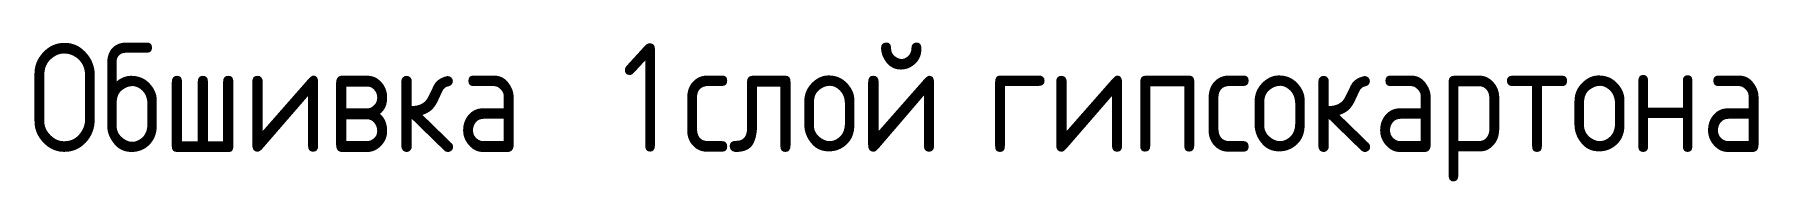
# Model space of a CAD drawing. Header units: millimetres. Extents: x -4029 to 232974, y -8553 to 104777.
# Drawn here: x 226012 to 227597, y 5549 to 5677 of the extents above; entities that cross this region are included whole.
import ezdxf

# ---------------------------------------------------------------- set-up
doc = ezdxf.new("R2010")
doc.units = ezdxf.units.MM
doc.layers.add('G-ANNO-TEXT-1', color=7, linetype='Continuous', lineweight=9, true_color=0x3c3c3c)
doc.styles.add('GOST Common_7', font='', dxfattribs={"width": 0.9, "height": 100})
doc.styles.get('GOST Common_7').set_extended_font_data('GOST Common')

msp = doc.modelspace()

# ---------------------------------------------------------------- texts
at = {"layer": 'G-ANNO-TEXT-1', "char_height": 100, "attachment_point": 1, "style": 'GOST Common_7'}
for s, insert, width in [('Обшивка', (226006.1046, 5676.572), 595.252969), (' 1 ', (226497.2374, 5676.572), 133.480969), ('слой', (226607.3702, 5676.572), 299.430281), ('\\fGOST Common|b0|i0|c204|p34|;\\W.9; ', (226854.4249, 5676.572), 39.683531), ('гипсокартона', (226887.1671, 5676.572), 977.657906)]:
    msp.add_mtext(s, dxfattribs=dict(at, insert=insert, width=width))

doc.saveas('drawing.dxf')
